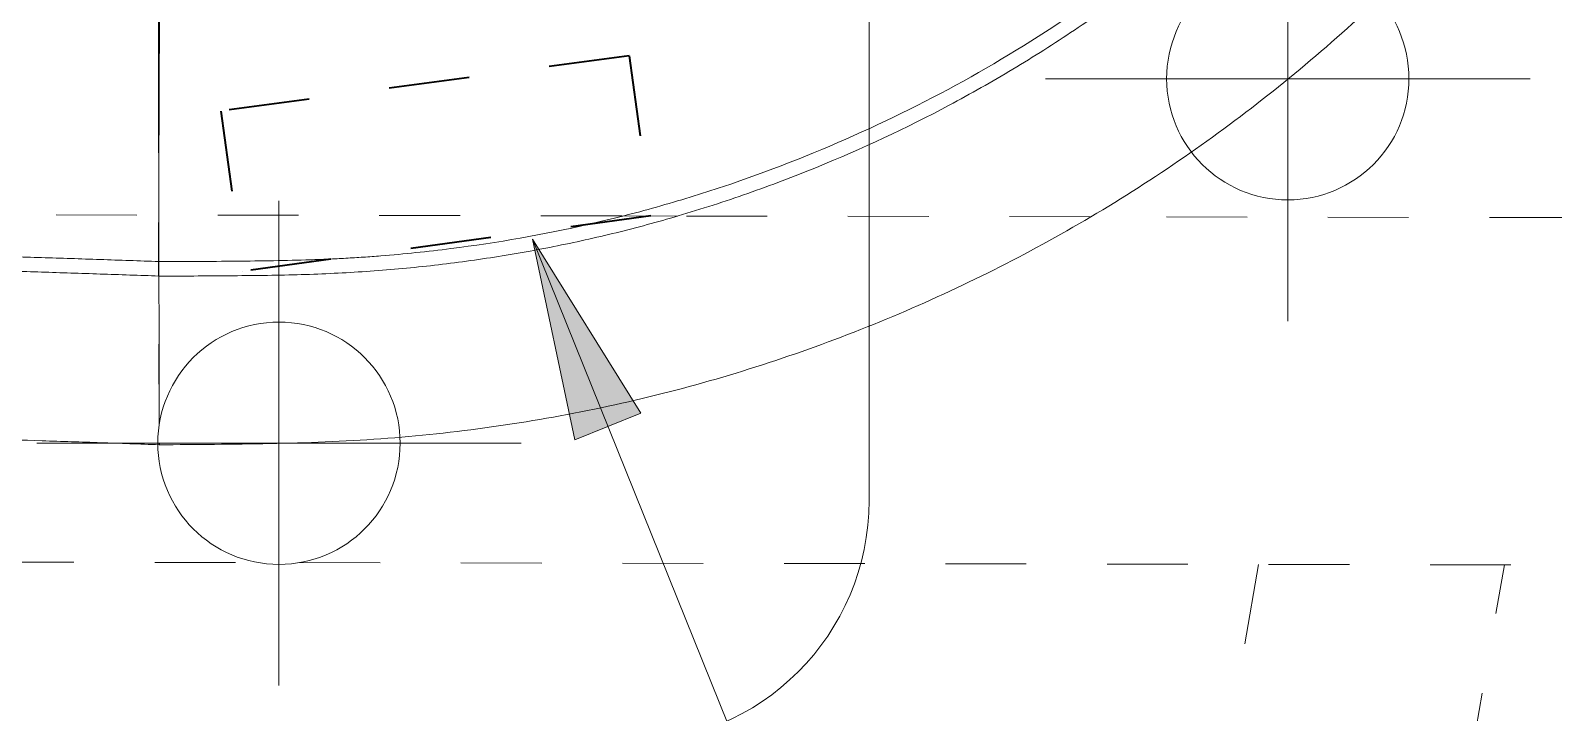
# Model space of a CAD drawing. Header units: metres. Extents: x -1161 to -1080, y 3 to 563.
# Drawn here: x -1141.523 to -1139.637, y 508.993 to 509.838 of the extents above; entities that cross this region are included whole.
import ezdxf

# ---------------------------------------------------------------- set-up
doc = ezdxf.new("R2010")
doc.units = ezdxf.units.M
doc.linetypes.add('JacobsDash', pattern=[0.0045, 0.003, -0.0015])
for name, color, linetype, lineweight in [('A-ANNO-NOTE', 7, 'Continuous', 9), ('A-ANNO-SYMB', 7, 'Continuous', 9), ('A-DETL', 7, 'Continuous', 13), ('A-FLOR', 7, 'Continuous', 50), ('A-FLOR-HDLN', 7, 'JacobsDash', 18), ('G-ANNO-TEXT', 7, 'Continuous', 9), ('S-BEAM', 7, 'Continuous', 50), ('S-BEAM-HDLN', 7, 'JacobsDash', 18)]:
    doc.layers.add(name, color=color, linetype=linetype, lineweight=lineweight)

msp = doc.modelspace()

# ---------------------------------------------------------------- hatches: boundary and pattern name
at = {"layer": 'G-ANNO-TEXT'}
msp.add_hatch(color=256, dxfattribs=at).paths.add_polyline_path([(-1140.9014, 509.5792), (-1140.8488, 509.3309), (-1140.767, 509.3639)])

# ---------------------------------------------------------------- linework, layer by layer
at = {"layer": 'A-ANNO-NOTE', "lineweight": 18}
for p, q in [((-1139.966, 509.778), (-1139.966, 510.078)), ((-1139.966, 509.778), (-1140.266, 509.778)), ((-1139.966, 509.778), (-1139.966, 509.478)), ((-1139.966, 509.778), (-1139.666, 509.778)), ((-1141.2151, 509.3267), (-1141.2151, 509.6267)), ((-1141.2151, 509.3267), (-1141.5151, 509.3267)), ((-1141.2151, 509.3267), (-1141.2151, 509.0267)), ((-1141.2151, 509.3267), (-1140.9151, 509.3267))]:
    msp.add_line(p, q, dxfattribs=at)
for centre in [(-1139.966, 509.778), (-1141.2151, 509.3267)]:
    msp.add_circle(centre, 0.15, dxfattribs=at)
for centre, start, end in [((-1139.966, 509.778), 90, 180), ((-1139.966, 509.778), 270, 0), ((-1141.2151, 509.3267), 90, 180), ((-1141.2151, 509.3267), 270, 360)]:
    msp.add_arc(centre, 0.15, start, end, dxfattribs=at)
at = {"layer": 'A-ANNO-SYMB', "lineweight": 18}
msp.add_line((-1140.4845, 509.2557), (-1140.4845, 510.565), dxfattribs=at)
msp.add_arc((-1140.7845, 509.2557), 0.3, 270, 0, dxfattribs=at)
at = {"layer": 'A-DETL', "linetype": 'JacobsDash', "lineweight": 35}
for p, q in [((-1140.7814, 509.8064), (-1141.2871, 509.7379)), ((-1140.7814, 509.8064), (-1140.7546, 509.6082)), ((-1141.2871, 509.7379), (-1141.2602, 509.5397)), ((-1140.7546, 509.6082), (-1141.2602, 509.5397))]:
    msp.add_line(p, q, dxfattribs=at)
at = {"layer": 'A-FLOR', "lineweight": 18}
for p, q in [((-1141.364, 509.6574), (-1141.3632, 509.8597)), ((-1141.3633, 509.3248), (-1141.3633, 509.3267)), ((-1141.3632, 509.3247), (-1141.3632, 509.3267))]:
    msp.add_line(p, q, dxfattribs=at)
at = {"layer": 'A-FLOR', "lineweight": 18, "flags": 128}
for points in [[(-1141.364, 509.6657), (-1141.3641, 509.7059), (-1141.3642, 509.783), (-1141.3644, 509.8601)], [(-1141.3638, 509.5516), (-1141.3639, 509.6288), (-1141.364, 509.6574)], [(-1141.3638, 509.5516), (-1141.3638, 509.5427), (-1141.3637, 509.5337)], [(-1141.3634, 509.3494), (-1141.3634, 509.3712), (-1141.3634, 509.3944), (-1141.3635, 509.4176), (-1141.3635, 509.4409), (-1141.3636, 509.4641), (-1141.3636, 509.4873), (-1141.3637, 509.5105), (-1141.3637, 509.5336)]]:
    msp.add_lwpolyline(points, dxfattribs=at)
at = {"layer": 'A-FLOR', "lineweight": 18}
for points, knots in [([(-1141.3638, 509.5516), (-1141.3478, 509.5516), (-1141.316, 509.5517), (-1141.2683, 509.552), (-1141.2215, 509.5526), (-1141.1837, 509.5535), (-1141.1542, 509.5546), (-1141.1323, 509.5557), (-1141.1107, 509.557), (-1141.0817, 509.5591), (-1141.0456, 509.5625), (-1140.9589, 509.5724), (-1140.8591, 509.59), (-1140.7474, 509.6184), (-1140.6371, 509.6524), (-1140.502, 509.7051), (-1140.3473, 509.7833), (-1140.2262, 509.8606), (-1140.1336, 509.9298), (-1140.0556, 509.9942), (-1139.987, 510.058), (-1139.9273, 510.1202), (-1139.8916, 510.1602), (-1139.8641, 510.1929), (-1139.8441, 510.2177), (-1139.8244, 510.2432), (-1139.8049, 510.2693), (-1139.7889, 510.2916), (-1139.7762, 510.3097), (-1139.7666, 510.3234), (-1139.7573, 510.3371), (-1139.7482, 510.3507), (-1139.7393, 510.3641), (-1139.7307, 510.3775), (-1139.7223, 510.3909), (-1139.7141, 510.4042), (-1139.7062, 510.4175), (-1139.6956, 510.4356), (-1139.6827, 510.4587), (-1139.6674, 510.4872), (-1139.6526, 510.5162), (-1139.6382, 510.5455), (-1139.6242, 510.5752), (-1139.6107, 510.6051), (-1139.5978, 510.6349), (-1139.5855, 510.6648), (-1139.5739, 510.6946), (-1139.5649, 510.7193), (-1139.558, 510.7393), (-1139.5529, 510.7543), (-1139.548, 510.7694), (-1139.5415, 510.7902), (-1139.5333, 510.8172), (-1139.5266, 510.8399), (-1139.5232, 510.8515)], [0.0002359, 0.0002359, 0.0002359, 0.0002359, 0.0178571, 0.0357143, 0.0535714, 0.0714286, 0.0803571, 0.0892857, 0.0982143, 0.1071429, 0.125, 0.1428571, 0.2142857, 0.25, 0.2857143, 0.3571429, 0.4285714, 0.5, 0.5357143, 0.5714286, 0.625, 0.6517857, 0.6785714, 0.6919643, 0.7053571, 0.71875, 0.7321429, 0.7455357, 0.7522321, 0.7589286, 0.765625, 0.7723214, 0.7790179, 0.7857143, 0.7924107, 0.7991071, 0.8058036, 0.8125, 0.8258929, 0.8392857, 0.8526786, 0.8660714, 0.8794643, 0.8928571, 0.90625, 0.9196429, 0.9330357, 0.9464286, 0.953125, 0.9598214, 0.9665179, 0.9732143, 0.9866071, 1, 1, 1, 1]), ([(-1139.5059, 510.8467), (-1139.5106, 510.8306), (-1139.5176, 510.8072), (-1139.5267, 510.7774), (-1139.5335, 510.7559), (-1139.5405, 510.7349), (-1139.5502, 510.7071), (-1139.5631, 510.6725), (-1139.58, 510.6307), (-1139.5981, 510.589), (-1139.6173, 510.5474), (-1139.6373, 510.5065), (-1139.6582, 510.4661), (-1139.6762, 510.4334), (-1139.6909, 510.408), (-1139.7059, 510.3831), (-1139.7216, 510.3583), (-1139.7383, 510.3332), (-1139.7513, 510.3141), (-1139.7645, 510.2949), (-1139.7779, 510.2761), (-1139.7914, 510.2576), (-1139.8095, 510.2332), (-1139.8324, 510.2035), (-1139.8606, 510.1689), (-1139.8899, 510.135), (-1139.9202, 510.1017), (-1139.9619, 510.0583), (-1140.0162, 510.0059), (-1140.0846, 509.9463), (-1140.1559, 509.89), (-1140.2298, 509.8376), (-1140.306, 509.7891), (-1140.4111, 509.7297), (-1140.521, 509.6783), (-1140.6344, 509.6353), (-1140.7172, 509.6085), (-1140.7973, 509.5868), (-1140.8748, 509.5696), (-1140.9532, 509.5558), (-1141.0324, 509.5454), (-1141.0987, 509.5396), (-1141.1518, 509.5367), (-1141.1924, 509.5352), (-1141.2343, 509.5344), (-1141.2771, 509.534), (-1141.3204, 509.5337), (-1141.3493, 509.5336), (-1141.3637, 509.5336)], [0, 0, 0, 0, 0.0185185, 0.0277778, 0.037037, 0.0462963, 0.0555556, 0.0740741, 0.0925926, 0.1111111, 0.1296296, 0.1481481, 0.1666667, 0.1851852, 0.1944444, 0.2037037, 0.2222222, 0.2314815, 0.2407407, 0.25, 0.2592593, 0.2685185, 0.2777778, 0.2962963, 0.3148148, 0.3333333, 0.3518519, 0.3703704, 0.4074074, 0.4444444, 0.4814815, 0.5185185, 0.5555556, 0.5925926, 0.6666667, 0.7037037, 0.7407407, 0.7731481, 0.8055556, 0.837963, 0.8703704, 0.9027778, 0.9189815, 0.9351852, 0.9513889, 0.9675926, 0.9837963, 0.9997339, 0.9997339, 0.9997339, 0.9997339]), ([(-1141.3632, 509.3247), (-1141.3405, 509.3249), (-1141.295, 509.3252), (-1141.2266, 509.3261), (-1141.1578, 509.3279), (-1141.0659, 509.3331), (-1140.9516, 509.3453), (-1140.8157, 509.3691), (-1140.6818, 509.4022), (-1140.5507, 509.4447), (-1140.423, 509.4958), (-1140.299, 509.5554), (-1140.1795, 509.6234), (-1140.0652, 509.6995), (-1139.9565, 509.7832), (-1139.8537, 509.8739), (-1139.7574, 509.9714), (-1139.6831, 510.058), (-1139.6277, 510.1304), (-1139.5747, 510.2046), (-1139.5246, 510.2807), (-1139.4798, 510.3599), (-1139.4483, 510.4205), (-1139.4188, 510.482), (-1139.3819, 510.5651), (-1139.3491, 510.65), (-1139.3216, 510.7364), (-1139.309, 510.7801), (-1139.3027, 510.802)], [0, 0, 0, 0, 0.025, 0.05, 0.075, 0.1, 0.15, 0.2, 0.25, 0.3, 0.35, 0.4, 0.45, 0.5, 0.55, 0.6, 0.65, 0.7, 0.725, 0.75, 0.8, 0.825, 0.85, 0.875, 0.9, 0.95, 0.975, 1, 1, 1, 1]), ([(-1141.9435, 509.5706), (-1141.8952, 509.569), (-1141.7987, 509.5659), (-1141.6781, 509.5619), (-1141.5817, 509.5588), (-1141.5091, 509.5565), (-1141.4364, 509.5542), (-1141.3878, 509.5525), (-1141.3638, 509.5516)], [0, 0, 0, 0, 0.25, 0.5, 0.625, 0.75, 0.875, 1, 1, 1, 1]), ([(-1141.3637, 509.5337), (-1141.3878, 509.5345), (-1141.4364, 509.5362), (-1141.5091, 509.5386), (-1141.5817, 509.5409), (-1141.6781, 509.5439), (-1141.7987, 509.5479), (-1141.8953, 509.5511), (-1141.9436, 509.5527)], [-1, -1, -1, -1, -0.875, -0.75, -0.625, -0.5, -0.25, 0, 0, 0, 0]), ([(-1141.944, 509.3439), (-1141.8956, 509.3423), (-1141.7988, 509.3391), (-1141.6536, 509.3343), (-1141.5326, 509.3305), (-1141.4359, 509.3274), (-1141.3875, 509.3257), (-1141.3633, 509.3248)], [0, 0, 0, 0, 0.25, 0.5, 0.75, 0.875, 1, 1, 1, 1])]:
    msp.add_open_spline(points, degree=3, knots=knots, dxfattribs=at)
at = {"layer": 'A-FLOR-HDLN'}
for p, q in [((-1141.3644, 509.5516), (-1141.364, 509.6492)), ((-1141.3644, 509.5336), (-1141.3644, 509.5516)), ((-1141.3634, 509.3493), (-1141.3644, 509.5336))]:
    msp.add_line(p, q, dxfattribs=at)
for points in [[(-1141.3644, 509.5516), (-1141.3642, 509.5516), (-1141.364, 509.5516), (-1141.3638, 509.5516)], [(-1141.3638, 509.5336), (-1141.364, 509.5336), (-1141.3642, 509.5336), (-1141.3644, 509.5336)]]:
    msp.add_open_spline(points, degree=3, dxfattribs=at)
at = {"layer": 'G-ANNO-TEXT'}
for p, q in [((-1140.9014, 509.5792), (-1140.8488, 509.3309)), ((-1140.767, 509.3639), (-1140.9014, 509.5792)), ((-1140.9014, 509.5792), (-1139.6738, 506.5363)), ((-1140.8488, 509.3309), (-1140.767, 509.3639))]:
    msp.add_line(p, q, dxfattribs=at)
at = {"layer": 'S-BEAM', "linetype": 'JacobsDash', "lineweight": 18}
for p, q in [((-1125.4164, 509.5794), (-1140.2105, 509.6071)), ((-1142.169, 509.1807), (-1141.2151, 509.1789)), ((-1141.1898, 509.1789), (-1125.4172, 509.1494)), ((-1140.0022, 509.1767), (-1140.253, 507.7371)), ((-1139.9486, 507.7366), (-1139.6978, 509.1761))]:
    msp.add_line(p, q, dxfattribs=at)
at = {"layer": 'S-BEAM-HDLN'}
for p, q in [((-1140.7909, 509.6081), (-1142.1599, 509.6107)), ((-1140.7214, 509.608), (-1140.7905, 509.6081)), ((-1140.2106, 509.6071), (-1140.7211, 509.608))]:
    msp.add_line(p, q, dxfattribs=at)

doc.saveas('drawing.dxf')
